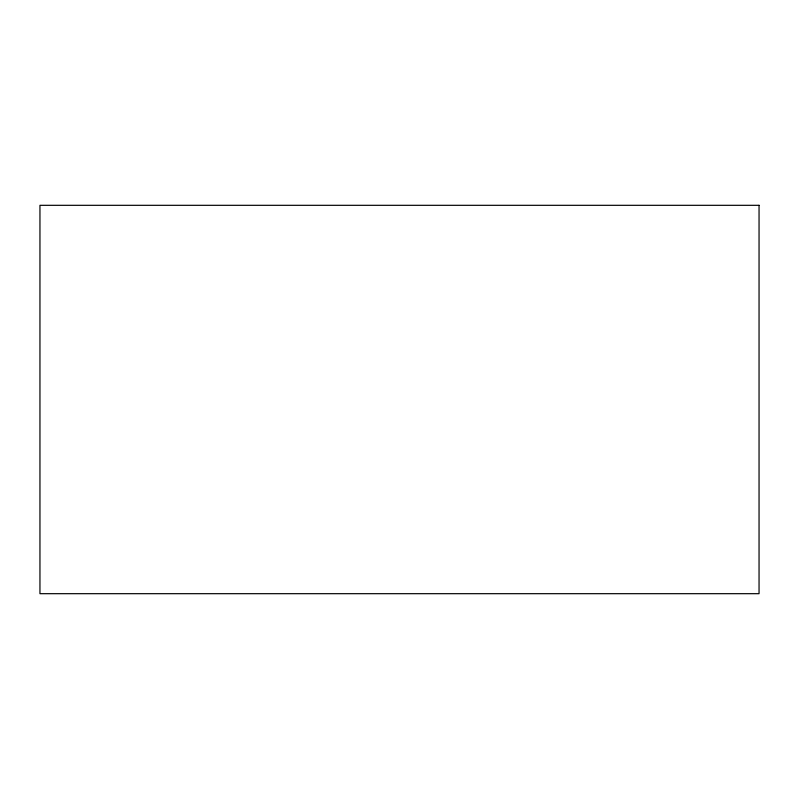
<?xml version="1.0" encoding="UTF-8"?>
<svg xmlns="http://www.w3.org/2000/svg" width="799" height="799" viewBox="0 0 799 799"><rect width="100%" height="100%" fill="white"/><g stroke="black" fill="none" stroke-linecap="round" stroke-linejoin="round"><path stroke-width="1.2" d="M759.05 205.313L39.95 205.313L39.95 593.687L759.05 593.687L759.05 205.313"/></g></svg>
